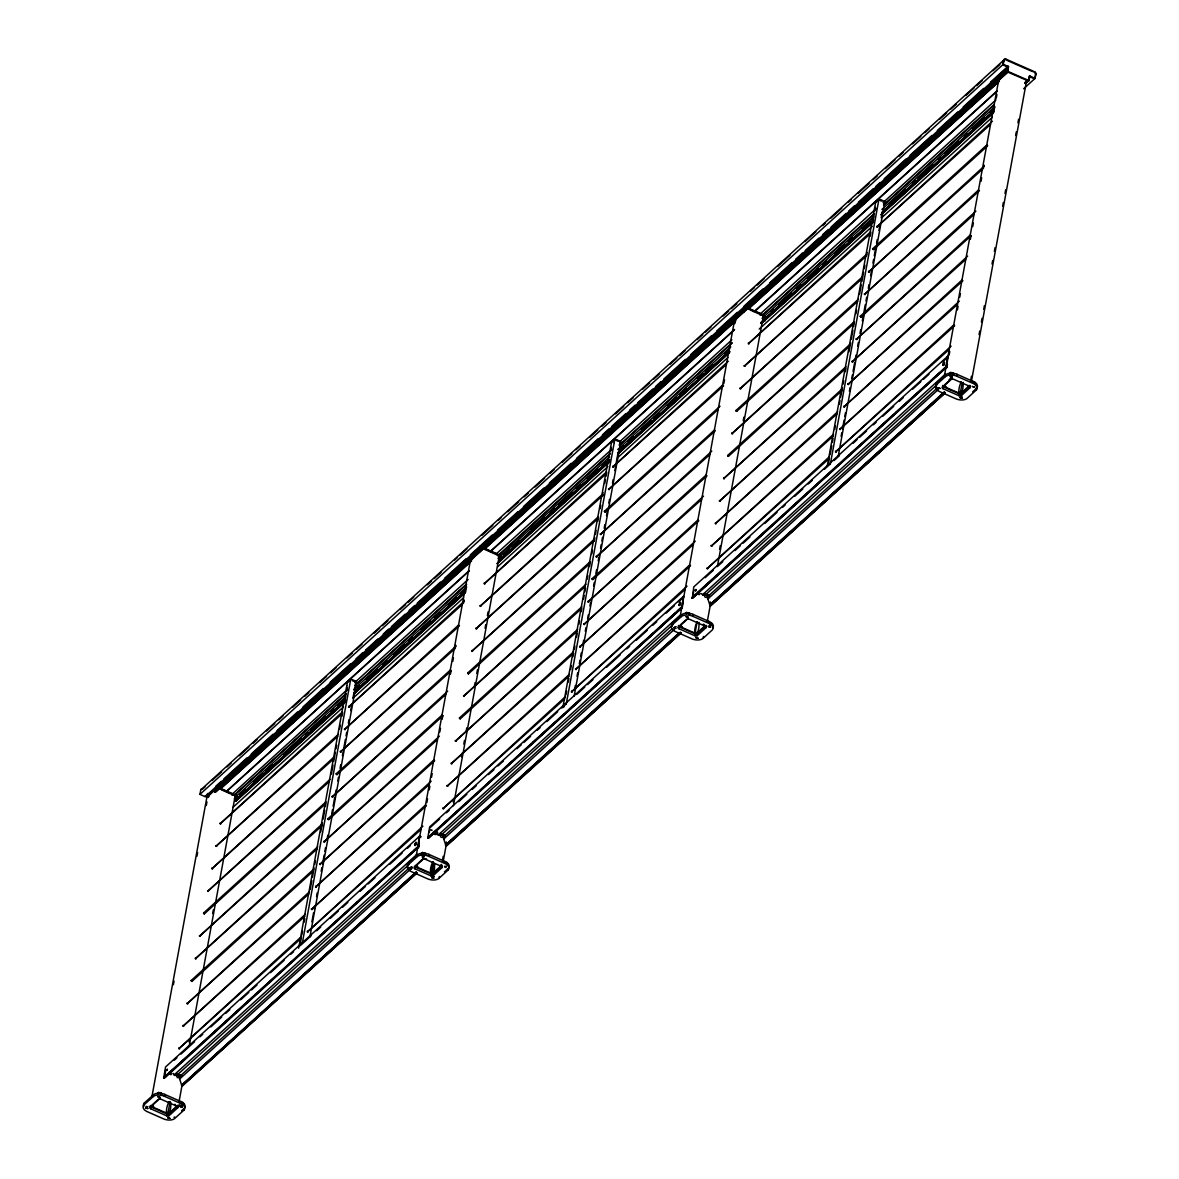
<?xml version="1.0" encoding="UTF-8"?>
<svg xmlns="http://www.w3.org/2000/svg" width="1179" height="1179" viewBox="0 0 1179 1179"><rect width="100%" height="100%" fill="white"/><g stroke="black" fill="none" stroke-linecap="round" stroke-linejoin="round"><path stroke-width="1.5" d="M177.44 1105.386L175.509 1106.005A1.768 0.987 10.4 0 0 176.216 1106.226L176.364 1106.3M882.069 201.005L880.787 200.99M168.921 1101.775C162.171 1116.38 171.648 1118.532 170.778 1102.409M432.885 861.996C426.4 874.287 435.139 879.46 434.565 864.192M696.995 621.967C690.732 636.734 699.678 638.045 699 622.35M961.253 381.687C954.725 396.424 963.847 398.369 963.11 382.335M215.448 791.964L215.801 786.246L221.239 781.309M235.52 800.88L236.611 798.787M479.558 551.978L479.529 551.227M606.094 463.715L499.13 559.966L500.191 561.189M743.669 311.949L743.64 311.197M1007.78 71.919L1008.119 71.506M420.829 836.383L419.429 836.338L165.546 1066.98L163.66 1078.048L417.867 847.303M215.33 792.096L215.226 789.341L1008.148 68.559L215.226 789.341M417.808 847.775L419.193 836.456M683.54 596.309L429.657 826.951L427.771 838.018L682.081 607.583L427.903 838.122M681.919 607.745L683.304 596.427M692.382 598.254L693.768 586.921L947.651 356.294M946.03 367.73L947.43 356.397M1028.958 80.629L1007.868 71.388L1008.502 66.614L1003.27 64.3L199.944 794.381L205.175 796.695L1008.502 66.614M178.28 1074.821L177.852 1075.572L177.852 1074.776M415.892 844.415L415.539 844.002M416.04 844.076L416.158 843.324L415.509 844.031M442.479 834.496L441.904 834.909M706.766 594.29L706.25 595.424M944.408 363.633L943.701 364.738L944.04 363.441M430.924 872.755L430.394 872.268A1.886 1.061 10.4 0 0 430.04 872.681M695.035 632.725L694.357 632.312A1.886 1.061 10.4 0 0 694.151 632.651M614.2 442.729L614.893 438.971L620.861 441.594L620.169 445.367M346.788 685.765L347.481 681.993L350.782 678.986L356.751 681.624L309.9 936.937M500.294 561.057L500.721 558.758M764.272 321.174L764.832 318.728C766.217 323.724 761.546 319.288 764.021 320.202L872.932 221.225M411.456 867.007L411.117 868.879L411.162 866.992L410.808 868.864L409.791 867.773M423.762 855.821C418.692 857.811 427.844 857.811 422.465 855.364M199.944 794.381L200.754 789.915L1004.095 59.849A1.724 1.312 47.7 0 1 1005.849 59.097L1034.676 71.816A1.724 1.312 47.7 0 1 1035.914 73.879L1035.088 78.345L1023.637 88.764M144.103 1104.782L153.535 1096.293A8.621 4.819 10.4 0 1 163.513 1095.895L181.374 1103.78A8.621 4.819 10.4 0 1 184.248 1109.837L174.359 1118.827A8.621 4.819 10.4 0 1 164.382 1119.225L146.52 1111.34A8.621 4.819 10.4 0 1 143.661 1105.268L144.442 1102.91L153.889 1094.421A8.621 4.819 10.4 0 1 163.866 1094.024L181.713 1101.908A8.621 4.819 10.4 0 1 184.587 1107.965M205.175 796.695L207.961 793.379M178.338 1105.254A1.724 0.958 10.4 0 1 178.147 1105.858L177.793 1107.729L168.995 1115.732A1.724 0.958 10.4 0 1 166.681 1115.82L150.765 1108.791A1.724 0.958 10.4 0 1 150.101 1107.39L150.44 1105.519M151.899 1096.794L207.047 796.356M173.387 984.716L174.05 981.09M196.981 856.205L197.645 852.594M206.281 805.537L206.944 801.912M150.765 1108.791L151.118 1106.919A1.724 0.958 10.4 0 1 150.308 1106.241M152.975 1096.721L153.314 1094.849M158.178 1093.891L158.443 1092.491L160.712 1092.741L161.891 1094.009L160.786 1095.011M160.447 1094.156L160.712 1092.741M165.782 1069.25L164.706 1078.019L416.909 848.703M164.456 1096.264L164.809 1094.392M166.681 1115.82L167.02 1113.949L151.118 1106.919M168.789 1113.153L168.111 1112.401L170.1 1101.54M168.995 1115.732L169.334 1113.846L178.147 1105.858M189.067 1042.03L189.731 1038.419M212.647 913.533L213.311 909.908M179.016 1101.893L181.993 1085.608M189.303 1045.788L235.152 796.017M344.636 701.652L235.549 800.777L235.019 800.276L236.596 795.943L345.506 696.951M180.505 1103.352L180.844 1101.466M220.724 788.427L237.171 795.692L234.385 798.994M182.686 1103.986L182.951 1102.571L180.682 1102.306M183.865 1105.239L182.951 1102.571M183.806 1110.323L184.145 1108.452L181.61 1110.751M298.626 948.167L346.773 685.81M299.864 945.632L301.19 938.41M301.853 934.8L302.517 931.189M304.167 922.155L304.83 918.544M310.136 889.644L311.801 880.61M312.464 876.999L314.115 867.98M314.778 864.369L315.441 860.758M320.747 831.858L322.398 822.824M323.061 819.213L324.726 810.179M325.389 806.569L326.052 802.958M331.358 774.058L333.009 765.038M333.672 761.428L335.337 752.394M336 748.783L336.663 745.172M339.64 728.917L340.304 725.306M341.954 716.272L342.617 712.661M344.283 703.627L345.933 694.608M346.597 690.997L347.26 687.372M302.266 943.347L350.782 678.986M311.89 921.845L313.555 912.811M314.218 909.201L314.881 905.59M316.532 896.571L317.195 892.96M321.174 871.281L321.838 867.67M322.501 864.06L324.166 855.026M324.829 851.415L325.492 847.804M327.143 838.77L327.806 835.159M331.785 813.495L332.449 809.885M333.112 806.259L334.762 797.24M335.425 793.629L336.089 790.018M337.754 780.984L338.417 777.374M340.068 768.34L340.731 764.729M342.396 755.695L343.06 752.084M343.723 748.473L345.373 739.439M346.036 735.829L346.7 732.218M348.35 723.199L349.013 719.573M350.679 710.554L351.342 706.943M352.993 697.909L353.656 694.298M354.319 690.688L355.984 681.654L354.304 681.329M408.214 864.767L417.646 856.263A8.621 4.819 10.4 0 1 427.623 855.866L445.485 863.75A8.621 4.819 10.4 0 1 448.359 869.822L438.47 878.797A8.621 4.819 10.4 0 1 428.493 879.195L410.631 871.31A8.621 4.819 10.4 0 1 407.772 865.253L408.553 862.895L418 854.392A8.621 4.819 10.4 0 1 427.977 853.994L445.824 861.878A8.621 4.819 10.4 0 1 448.698 867.95M411.442 867.007C410.999 871.193 412.93 866.712 409.983 867.656M411.368 868.849L411.972 866.889M416.01 856.779L470.495 559.922M419.076 842.395L418.221 847.053L419.002 846.33M433.106 875.702L433.445 873.831L442.258 865.828L441.904 867.7L433.106 875.702A1.724 0.958 10.4 0 1 430.792 875.791L414.875 868.776L415.229 866.904A1.724 0.958 10.4 0 1 414.418 866.211M417.086 856.691L417.425 854.819M418.574 847.848L419.238 844.238M426.872 802.604L427.535 798.979M429.2 789.93L429.863 786.305M431.529 777.256L432.192 773.645M439.826 732.012L440.489 728.386M442.154 719.337L442.818 715.712M450.466 674.079L451.13 670.468M452.78 661.419L453.458 657.794M455.109 648.745L455.772 645.119M463.421 603.486L464.084 599.875M465.749 590.826L466.412 587.201M421.198 854.863L422.554 852.461L426.002 853.979M422.554 852.461L422.288 853.876L424.558 854.127L424.823 852.726M479.912 546.231L479.44 552.081M479.794 549.797L480.31 546.909M429.289 832.507L429.893 829.22M428.566 856.234L428.92 854.362M431.042 872.607L433.032 861.746M430.792 875.791L431.131 873.919L415.229 866.904M432.899 873.138L432.221 872.372L433.872 863.323M439.03 878.37L439.384 876.498M441.904 867.7A1.724 0.958 10.4 0 0 441.241 866.285L441.594 864.413M442.552 859.933L443.216 856.308M453.178 802L453.841 798.389M461.49 756.756L462.153 753.13M463.804 744.082L464.482 740.456M466.132 731.407L466.796 727.797M474.444 686.163L475.108 682.538M476.773 673.489L477.436 669.864M485.07 628.245L485.733 624.619M487.399 615.571L488.062 611.945M446.355 841.998L445.78 845.092L443.746 838.976L674.344 629.409M443.127 861.864L446.104 845.579M453.414 805.758L499.262 555.972M499.911 560.231L500.707 555.913L482.491 547.867M444.616 863.323L444.955 861.451M501.104 556.606L501.281 555.663M446.797 863.956L447.062 862.542L444.792 862.291M447.976 865.209L447.062 862.542M447.917 870.294L448.256 868.422L444.454 871.885M562.869 707.444L611.592 441.963L614.893 438.971M563.65 707.415L564.314 703.804M565.964 694.77L566.627 691.159M568.293 682.125L568.941 678.514M570.607 669.48L571.27 665.87M572.92 656.85L573.583 653.24M574.247 649.629L574.91 646.004M576.575 636.984L577.238 633.374M578.889 624.339L579.552 620.729M581.218 611.695L581.881 608.084M583.531 599.05L584.194 595.439M584.858 591.829L585.521 588.218M587.171 579.184L587.835 575.573M589.5 566.554L590.163 562.928M591.814 553.909L592.477 550.298M594.142 541.264L594.805 537.653M595.469 534.043L596.132 530.432M597.782 521.398L598.446 517.787M600.111 508.753L600.774 505.143M602.425 496.108L603.088 492.498M604.739 483.478L605.402 479.868M606.065 476.242L606.728 472.632M608.393 463.612L609.057 460.002M610.707 450.967L611.37 447.357M566.171 704.452L614.2 442.788M574.689 689.052L575.352 685.441M577.003 676.407L577.666 672.796M579.316 663.762L579.98 660.152M580.643 656.541L581.306 652.93M582.971 643.896L583.634 640.285M585.285 631.251L585.948 627.641M587.614 618.621L588.277 614.996M589.927 605.977L590.591 602.366M593.582 586.11L594.245 582.5M595.896 573.466L596.559 569.855M598.21 560.821L598.873 557.21M600.538 548.176L601.202 544.565M601.865 540.955L602.528 537.344M604.179 528.31L604.842 524.699M606.507 515.68L607.17 512.069M608.821 503.035L609.484 499.424M612.461 483.169L613.124 479.558M614.79 470.524L615.453 466.913M616.116 463.303L617.767 454.269M574.129 696.258L620.169 445.411M672.325 624.737L681.757 616.234A8.621 4.819 10.4 0 1 691.734 615.851L709.596 623.72A8.621 4.819 10.4 0 1 712.47 629.792L702.581 638.767A8.621 4.819 10.4 0 1 692.604 639.165L674.756 631.281A8.621 4.819 10.4 0 1 671.883 625.224L672.664 622.866L682.11 614.362A8.621 4.819 10.4 0 1 692.088 613.964L709.935 621.849A8.621 4.819 10.4 0 1 712.809 627.921M680.121 616.75L734.605 319.892M706.56 625.459A1.724 0.958 10.4 0 1 706.368 625.798L706.015 627.67L697.216 635.673A1.724 0.958 10.4 0 1 694.903 635.761L678.986 628.746A1.724 0.958 10.4 0 1 678.323 627.331L678.677 625.459A1.724 0.958 10.4 0 0 678.5 625.681M682.332 607.023L683.186 602.366M678.986 628.746L679.34 626.874A1.724 0.958 10.4 0 1 678.529 626.182M681.197 616.676L681.55 614.804M723.877 383.381L724.54 379.756M734.841 323.65L735.504 320.025M686.399 613.846L686.664 612.432L690.113 613.95M743.846 307.144L743.581 309.237M743.905 309.768L744.421 306.894M688.683 614.112L688.934 612.697M693.694 590.841L692.884 597.959L945.131 368.659M692.677 616.219L693.031 614.347M695.153 632.578L697.143 621.716M694.903 635.761L695.242 633.889L679.34 626.874M697.216 635.673L697.555 633.801L706.368 625.798M703.141 638.34L703.495 636.468M719.617 549.311L720.281 545.685M743.197 420.8L743.861 417.174M710.465 601.968L709.891 605.078L707.857 598.947L938.455 389.379M707.238 621.849L710.554 603.736M717.525 565.728L763.373 315.943M764.021 320.202L764.817 315.884L762.504 314.867M708.726 623.293L709.065 621.421M765.215 316.576L765.392 315.633M827.319 465.617L875.702 201.948L879.003 198.942L884.972 201.58L838.24 456.214M828.749 461.976L829.412 458.351M830.075 454.74L831.74 445.721M832.403 442.11L833.067 438.5M834.717 429.465L835.38 425.855M839.36 404.176L840.023 400.565M840.686 396.955L842.337 387.92M843 384.31L843.663 380.699M845.328 371.665L845.991 368.054M848.968 351.799L850.634 342.78M851.297 339.169L852.948 330.135M853.611 326.524L854.274 322.913M855.925 313.879L856.588 310.269M859.579 294.013L861.23 284.979M861.893 281.368L863.559 272.349M864.222 268.738L864.885 265.113M866.536 256.094L867.199 252.483M870.176 236.227L870.839 232.617M872.504 223.583L874.155 214.549M874.818 210.938L875.481 207.327M830.281 464.423L879.003 198.942M841.113 436.377L841.777 432.767M842.44 429.156L844.09 420.122M844.754 416.511L845.417 412.901M849.396 391.236L850.059 387.626M851.724 378.592L852.388 374.981M853.051 371.37L854.701 362.336M855.364 358.725L856.028 355.115M857.693 346.081L858.356 342.47M860.007 333.436L860.67 329.825M862.321 320.791L862.984 317.18M863.647 313.57L865.312 304.55M865.976 300.94L866.639 297.314M868.289 288.295L868.952 284.684M870.618 275.65L871.281 272.04M872.932 263.005L873.595 259.395M874.258 255.784L875.923 246.75M876.586 243.139L877.25 239.529M878.9 230.494L879.563 226.884M881.214 217.864L881.877 214.239M883.543 205.22L884.206 201.609M936.435 384.708L945.867 376.219A8.621 4.819 10.4 0 1 955.845 375.821L973.707 383.706A8.621 4.819 10.4 0 1 976.58 389.763L966.692 398.753A8.621 4.819 10.4 0 1 956.714 399.15L938.867 391.266A8.621 4.819 10.4 0 1 935.993 385.194L936.774 382.836L946.221 374.347A8.621 4.819 10.4 0 1 956.198 373.949L974.046 381.834A8.621 4.819 10.4 0 1 976.919 387.891M944.246 376.72L998.716 79.877M961.327 395.658L961.666 393.771L970.479 385.769L970.125 387.655L961.327 395.658A1.724 0.958 10.4 0 1 959.013 395.746L943.097 388.716A1.724 0.958 10.4 0 1 942.434 387.316L942.787 385.445A1.724 0.958 10.4 0 0 942.611 385.651M946.722 367.273L947.297 362.351M945.307 376.646L945.661 374.775M946.796 367.804L947.459 364.178M949.11 355.13L949.788 351.519M957.422 309.885L958.085 306.26M959.75 297.211L960.413 293.586M970.376 239.293L971.039 235.667M972.704 226.619L973.368 222.993M981.002 181.36L981.68 177.749M983.33 168.7L983.993 165.075M993.971 110.767L994.634 107.156M996.284 98.108L996.948 94.482M943.097 388.716L943.451 386.845A1.724 0.958 10.4 0 1 942.64 386.167M1003.27 64.3L1004.095 59.849M950.775 372.417L949.419 374.819L950.775 372.417L954.224 373.935M942.434 387.316L951.247 379.314L951.586 377.442L949.066 379.726M952.794 374.082L953.045 372.667M956.788 376.189L957.142 374.318M959.013 395.746L959.352 393.874L943.451 386.845M961.121 393.079L960.443 392.312L962.108 383.263M970.774 379.874L971.437 376.263M979.071 334.63L979.734 331.004M981.4 321.955L982.063 318.33M983.728 309.281L984.391 305.67M992.025 264.037L992.703 260.412M994.354 251.363L995.017 247.737M1002.666 206.104L1003.329 202.493M1004.994 193.444L1005.658 189.819M1015.62 135.511L1016.283 131.901M1017.949 122.852L1018.612 119.226M971.349 381.819L1026.821 79.538M972.837 383.263L973.176 381.392M1029.503 75.618L1028.619 80.467M1028.972 78.507L1029.886 76.045L1035.088 78.345M975.033 383.912L975.284 382.497L973.014 382.232M976.197 385.165L975.284 382.497M976.138 390.249L976.477 388.377L972.675 391.841M1035.914 73.879L1034.543 78.846L1029.326 76.547L1029.886 76.045M352.447 680.828L353.847 680.872M442.641 834.467L441.904 835.513M680.224 603.869L679.693 604.709M679.576 604.164L679.31 605.475L680.651 603.324L679.988 602.322L678.809 605.254M682.037 626.742L679.355 626.034M1028.515 81.027L1007.308 71.89L1008.133 66.171L990.434 82.265M168.111 1112.401L168.656 1112.239A1.768 0.987 10.4 0 1 169.231 1112.578L169.57 1112.622M432.221 872.372L432.87 872.254A1.886 1.061 10.4 0 1 433.341 872.548L440.489 866.418M960.443 392.312L960.988 392.165A1.768 0.987 10.4 0 1 961.563 392.504L961.902 392.548M204.38 913.828L203.466 913.165L204.306 913.917L325.404 803.872M321.867 824.268L199.472 936.288L322.633 825.123M200.253 936.318L199.413 935.566M317.74 846.773L195.346 958.778L317.151 848.851M192 981.311L191.145 980.545L191.926 981.4L313.024 871.34M309.473 891.751L187.093 1003.756L308.898 893.844M336.988 774.574L336.148 773.822L336.914 774.662L451.203 670.792M447.666 691.203L332.08 797.033L445.721 694.519M328.735 819.552L327.88 818.801L328.661 819.656L442.95 715.786M439.413 736.182L323.827 842.012L437.468 739.513M324.608 842.057L323.753 841.29M433.916 759.91L319.701 864.502L434.697 760.764M468.49 673.798L467.65 673.047L468.417 673.902L589.515 563.842M585.978 584.253L463.583 696.258L585.388 586.331M460.237 718.792L459.397 718.026L460.164 718.881L581.262 608.821M577.725 629.232L455.33 741.237L577.135 631.325M456.111 741.282L455.256 740.53M573.583 651.722L451.203 763.741L573.009 653.814M569.457 674.226L447.077 786.231L568.882 676.304M605.225 512.054L604.385 511.303L605.151 512.143L718.085 409.511M714.548 429.922L600.317 534.514L715.314 430.777M601.098 534.544L600.258 533.792M711.777 451.174L596.191 557.004L709.832 454.504M592.845 579.537L591.991 578.771L592.772 579.626L707.061 475.756M703.524 496.167L587.938 601.983L701.579 499.483M736.728 411.279L735.814 410.616L736.654 411.383L857.752 301.323M854.215 321.734L731.82 433.739L853.625 323.812M728.475 456.273L727.635 455.507L728.401 456.361L849.499 346.317M845.962 366.713L723.567 478.733L845.372 368.806M724.348 478.762L723.508 478.011M841.835 389.203L719.441 501.222L842.602 390.057M873.462 249.535L872.548 248.872L873.403 249.624L987.693 145.769M984.141 166.165L868.555 271.995L982.195 169.496M869.336 272.04L868.496 271.273M978.658 189.893L864.428 294.485L979.44 190.747M861.083 317.018L860.243 316.267L861.009 317.107L973.942 214.475M970.405 234.886L856.175 339.478L971.172 235.726M178.545 1075.101C178.427 1077.252 180.019 1072.654 178.132 1075.366M432.118 830.149C431.661 830.723 430.379 829.633 431.455 830.075M442.597 834.644L442.14 835.454M680.254 603.84L679.679 604.739M695.566 590.045C695.536 588.129 694.18 592.477 696.185 589.559M695.625 590.266L695.61 591.018L696.229 590.134M706.029 594.953L706.56 594.187M709.301 595.984C707.709 595.572 710.952 596.648 709.39 596.206M166.784 1112.888L166.195 1112.313A1.886 1.061 10.4 0 0 165.93 1112.696M959.116 392.813L958.527 392.239A1.886 1.061 10.4 0 0 958.262 392.622M414.522 844.503L415.878 842.351L415.966 844.812C414.566 846.817 414.389 843.073 415.2 845.505M415.023 844.724L416.379 842.572M414.699 845.284L415.878 842.351M679.31 605.475L680.489 602.543M679.988 602.322L680.077 604.783M942.743 364.458L944.099 362.292L944.187 364.753C942.787 366.757 942.611 363.029 943.421 365.446M943.244 364.679L944.6 362.513M942.92 365.225L944.099 362.292M952.264 377.825L952.264 379.048A1.768 0.987 10.4 0 1 951.689 378.71L944.541 384.84M444.527 835.719C443.451 835.484 444.66 835.985 445.19 836.014M444.645 835.955C445.146 835.985 446.369 836.442 445.279 836.235M706.177 594.57L706.192 595.262M409.113 864.384L176.599 1075.528L177.322 1077.621L180.284 1077.532L179.635 1079.006L181.669 1085.122L415.273 873.226M673.224 624.354L440.71 835.498C439.236 839.301 446.885 835.719 443.746 838.976M937.334 384.339L704.821 595.483C703.347 599.271 710.996 595.704 707.857 598.947M703.789 593.509L703.082 595.483L702.537 594.805L945.337 374.141M708.387 595.13L708.078 596.397L708.579 594.953M207.976 796.4L209.228 796.149M151.163 1105.902L153.078 1105.357A1.768 0.987 10.4 0 0 152.386 1105.136L152.253 1105.077M679.384 625.857L681.3 625.312A1.886 1.061 10.4 0 0 680.607 625.076L680.504 625.047M943.509 385.828L945.411 385.282A1.768 0.987 10.4 0 0 944.718 385.061L944.556 384.988M342.5 711.807L220.119 823.826L341.925 713.899M220.827 823.944L220.046 823.104M338.373 734.311L215.978 846.316L337.783 736.389M216.7 846.448L215.919 845.594M334.246 756.8L211.852 868.805L333.657 758.878M212.574 868.938L211.896 868.024M464.187 601.231L348.586 707.061L462.227 604.562M349.308 707.194L348.63 706.28M330.12 779.29L207.725 891.295L329.53 781.382M208.432 891.427L207.666 890.572M458.69 624.958L344.46 729.55L459.471 625.813M345.167 729.683L344.489 728.769M455.919 646.225L340.333 752.04L453.974 649.541M341.04 752.173L340.274 751.318M606.61 471.792L484.23 583.797L606.035 473.87M484.937 583.929L484.156 583.074M196.053 958.91L195.272 958.055M602.484 494.281L480.089 606.286L603.265 495.136M332.787 797.151L332.021 796.311M480.811 606.419L480.133 605.505M598.357 516.77L475.962 628.775L597.768 518.863M476.684 628.908L475.903 628.068M187.8 1003.889L187.019 1003.034M728.298 361.216L612.697 467.031L726.338 364.532M594.231 539.26L471.836 651.28L593.641 541.353M613.419 467.164L612.741 466.25M305.346 914.241L182.966 1026.261L304.772 916.334M472.543 651.397L471.865 650.499M183.673 1026.378L182.996 1025.465M722.801 384.943L608.57 489.521L723.582 385.784M609.278 489.653L608.511 488.813M320.408 864.634L319.627 863.78M301.22 936.73L178.825 1048.75L300.63 938.823M179.547 1048.868L178.766 1048.028M431.16 781.176L315.559 887.006L429.215 784.492M316.281 887.124L315.604 886.21M464.29 696.391L463.524 695.536M870.721 231.762L748.341 343.767L870.146 233.855M425.663 804.903L311.433 909.495L426.444 805.743M749.048 343.9L748.37 342.986M312.155 909.613L311.374 908.773M866.594 254.251L744.2 366.271L866.02 256.344M422.893 826.155L307.306 931.985L420.947 829.485M596.898 557.136L596.132 556.282M744.922 366.389L744.141 365.549M308.014 932.117L307.336 931.204M862.468 276.741L740.073 388.761L861.878 278.833M740.795 388.878L740.014 388.038M451.911 763.859L451.233 762.96M992.409 121.186L876.808 227.016L990.463 124.502M877.53 227.134L876.749 226.294M588.645 602.115L587.864 601.275M447.784 786.364L447.003 785.509M698.027 519.895L583.811 624.487L698.808 520.735M584.519 624.605L583.841 623.706M565.331 696.715L442.936 808.72L564.756 698.793M732.527 433.872L731.761 433.017M443.658 808.853L442.877 807.998M695.271 541.146L579.685 646.976L693.326 544.462M580.392 647.109L579.611 646.254M689.774 564.874L575.544 669.466L690.555 565.728M865.135 294.617L864.369 293.763M576.266 669.598L575.588 668.685M687.003 586.125L571.417 691.955L685.058 589.456M572.139 692.088L571.447 691.174M720.148 501.34L719.367 500.5M856.882 339.596L856.101 338.756M837.694 411.707L715.314 523.712L837.119 413.785M716.021 523.844L715.344 522.931M967.635 256.138L852.049 361.968L965.689 259.454M833.568 434.196L711.188 546.201L832.993 436.274M852.756 362.086L852.078 361.187M711.895 546.334L711.114 545.479M962.138 279.865L847.922 384.457L962.919 280.72M829.441 456.686L707.046 568.691L828.866 458.778M848.629 384.59L847.848 383.735M707.768 568.823L707.091 567.91M959.382 301.117L843.796 406.947L957.436 304.447M844.503 407.079L843.722 406.224M953.885 324.859L839.654 429.436L954.666 325.699M840.376 429.569L839.699 428.655M951.114 346.11L835.528 451.94L949.169 349.426M836.25 452.058L835.469 451.218M705.631 625.445L703.819 626.005A1.886 1.061 10.4 0 0 704.438 626.182L697.541 632.578A1.768 0.987 10.4 0 0 696.877 632.18L697.01 633.108M969.742 385.415L967.841 385.931A1.768 0.987 10.4 0 0 968.548 386.152L961.946 392.519M144.442 1102.91L144 1103.397A8.621 4.819 10.4 0 0 143.75 1106.491M408.553 862.895L408.111 863.367A8.621 4.819 10.4 0 0 407.61 865.813M672.664 622.866L672.222 623.352A8.621 4.819 10.4 0 0 671.971 626.447M936.774 382.836L936.332 383.322A8.621 4.819 10.4 0 0 936.082 386.417M428.67 837.547L432.192 833.715M173.593 1073.465L174.006 1075.042L417.115 854.185M679.87 615.394L438.426 834.835C435.773 835.395 439.015 832.256 436.923 831.755M702.537 594.805L701.549 593.641M498.142 556.12L610.029 453.974M762.386 315.5L874.523 213.591L762.224 315.353L760.853 315.088M205.234 786.688L202.508 789.164A1.724 1.312 47.7 0 0 200.754 789.915M212.043 780.498L221.593 771.832M227.046 766.881L231.128 763.152M239.308 755.724L248.843 747.059M252.94 743.345L257.022 739.631M266.572 730.951L274.736 723.523M278.833 719.809L282.916 716.095M292.466 707.415L300.645 699.987M304.727 696.273L308.81 692.559M319.715 682.641L326.539 676.451M330.621 672.737L336.074 667.786M346.98 657.867L352.433 652.915M356.515 649.202L361.968 644.25M374.244 633.094L379.697 628.142M382.423 625.666L387.862 620.714M400.138 609.558L405.591 604.606M408.317 602.13L413.77 597.178M427.387 584.784L431.485 581.07M434.211 578.594L441.02 572.404M454.652 560.01L457.378 557.534M460.105 555.058L466.913 548.869M481.916 535.237L492.822 525.333M498.275 520.381L501.001 517.905M507.81 511.715L518.716 501.797M524.169 496.845L528.251 493.131M535.074 486.942L544.61 478.261M550.062 473.31L554.145 469.596M562.324 462.168L571.874 453.488M575.956 449.774L580.053 446.06M589.588 437.394L597.768 429.952M601.85 426.238L605.947 422.524M615.482 413.858L623.662 406.416M627.744 402.702L633.197 397.75M642.747 389.085L649.555 382.88M653.652 379.166L659.105 374.215M669.996 364.311L676.82 358.121M679.546 355.631L684.999 350.679M697.261 339.537L702.713 334.585M705.44 332.095L710.893 327.143M723.154 316.001L728.607 311.05M731.334 308.574L736.787 303.607M750.419 291.228L754.501 287.514M757.227 285.038L764.051 278.833M777.683 266.454L789.945 255.298M804.933 241.68L815.839 231.777M822.662 225.572L825.388 223.096M830.827 218.144L841.732 208.241M848.556 202.036L851.282 199.56M858.091 193.371L868.997 183.467M873.079 179.739L877.176 176.025M885.355 168.597L894.89 159.931M898.987 156.218L903.07 152.489M912.605 143.823L920.784 136.396M924.881 132.682L928.964 128.953M939.869 119.05L946.678 112.86M950.775 109.146L956.228 104.194M965.763 95.514L973.942 88.086M976.669 85.61L982.122 80.658M993.027 70.74L999.836 64.55M1002.563 62.074L1005.849 59.097M223.966 778.833L247.104 757.788M251.186 754.088L272.968 734.281M277.05 730.582L297.476 712.013M302.929 707.061L323.341 688.507M330.149 682.317L350.576 663.762M356.014 658.81L362.823 652.635M365.549 650.16L377.796 639.018M383.249 634.066L388.687 629.114M391.413 626.653L405.031 614.274M409.113 610.56L414.566 605.608M417.278 603.147L440.43 582.102M444.512 578.388L466.294 558.595M470.377 554.882L492.159 535.089M497.597 530.137L518.023 511.583M523.476 506.631L543.887 488.077M549.34 483.125L571.122 463.332M576.56 458.38L598.342 438.588M602.425 434.874L609.234 428.684M611.96 426.208L625.577 413.844M629.66 410.13L635.098 405.178M637.824 402.702L652.798 389.099M655.524 386.624L660.977 381.672M663.689 379.196L685.471 359.403M690.923 354.452L711.35 335.897M716.788 330.945L737.214 312.391M763.078 288.884L744.023 306.201L743.551 312.052M769.887 282.695L791.669 262.902M795.751 259.188L802.56 252.999M805.286 250.523L818.889 238.158M822.971 234.444L828.424 229.492M831.151 227.016L846.124 213.414M848.851 210.938L854.289 205.986M858.371 202.272L873.344 188.669M876.071 186.194L880.153 182.48M884.235 178.766L906.017 158.973M910.114 155.26L931.896 135.467M937.334 130.515L957.761 111.961M963.199 107.009L983.625 88.44M209.007 795.427L215.786 789.267M214.799 791.64L1007.691 71.064M226.309 781.353L229.021 778.877M235.829 772.702L246.72 762.798M261.709 749.181L268.503 743.006M271.229 740.53L273.955 738.054M288.929 724.437L294.382 719.499M297.093 717.024L301.176 713.31M314.793 700.93L320.246 695.993M322.958 693.517L328.41 688.565M340.657 677.424L346.11 672.472M350.192 668.773L357.001 662.583M367.892 652.68L371.974 648.966M376.057 645.267L385.592 636.601M393.757 629.173L397.839 625.459M403.292 620.508L411.456 613.095M420.991 604.429L423.703 601.953M429.156 597.001L438.676 588.35M446.856 580.923L449.567 578.447M455.02 573.495L467.267 562.368M472.72 557.416L475.446 554.941M482.24 548.751L494.502 537.624M508.12 525.244L514.928 519.055M517.64 516.594L521.722 512.88M535.34 500.5L539.422 496.786M543.504 493.073L548.957 488.135M561.204 476.994L565.286 473.28M569.383 469.566L578.904 460.915M587.068 453.488L591.165 449.774M596.603 444.822L604.768 437.409M614.303 428.743L617.03 426.267M622.468 421.316L630.647 413.903M640.168 405.237L642.894 402.761M649.703 396.571L659.223 387.92M675.567 373.065L687.814 361.938M701.431 349.559L708.24 343.369M710.966 340.893L715.049 337.179M728.666 324.815L734.104 319.863M736.831 317.387L742.269 312.435M754.531 301.308L759.969 296.356M764.051 292.643L772.23 285.23M781.751 276.564L785.833 272.85M789.93 269.136L799.45 260.471M807.615 253.058L811.712 249.344M815.794 245.63L825.315 236.964M833.494 229.551L837.576 225.837M843.014 220.886L852.55 212.22M860.714 204.807L863.441 202.331M868.879 197.379L879.77 187.476M886.579 181.301L889.305 178.825M896.114 172.635L901.552 167.683M904.278 165.207L908.361 161.494M921.978 149.129L927.431 144.177M930.143 141.701L935.595 136.749M947.842 125.622L953.295 120.671M957.377 116.957L962.816 112.005M975.077 100.878L979.159 97.164M983.242 93.45L992.777 84.785M1000.942 77.372L1005.024 73.658M215.005 791.979L1007.898 71.403M215.241 792.082L1008.192 71.521M215.89 791.875L1008.222 71.801M471.408 560.762L220.458 788.81L471.615 560.85M484.156 549.163L735.519 320.732M748.267 309.149L999.306 81.056M484.377 549.267L735.725 320.835M999.394 81.204L748.017 309.031M469.095 570.724L226.501 791.492M734.561 329.472L489.992 551.743L496.226 554.513M754.103 311.713L996.844 91.107M226.383 791.536L469.316 570.828M490.199 551.831L734.178 330.046M997.051 91.21L754.309 311.816L749.888 309.856M348.262 681.963L351.003 679.458M612.373 441.933L615.114 439.428L616.425 440.062M876.483 201.904L879.225 199.413L880.536 200.032M347.628 689.273L232.337 794.056M354.776 682.553L468.137 579.464M495.814 554.307L611.754 449.258M619.668 441.757L731.879 339.847M759.924 314.292L876.056 208.742M883.086 202.655L995.99 99.817M218.366 787.926L234.459 795L346.213 693.488M355.174 685.279L466.412 584.194M496.904 555.073L498.113 555.368L610.324 453.458M731.879 342.927L619.284 445.249L620.095 441.624L618.533 441.123M883.837 204.822L994.236 104.563M234.577 794.941L345.919 693.989M355.41 685.367L466.648 584.268M619.52 445.338L732.115 343.015M884.058 204.925L994.324 104.71M353.671 689.538L466.663 586.847M497.98 558.389L609.617 456.936M617.781 449.508L730.774 346.818M762.091 318.359L873.727 216.907M881.892 209.479L994.884 106.788M234.562 798.065L237.171 795.692M239.72 794.145L245.173 789.193M253.338 781.78L262.873 773.115M265.584 770.639L272.393 764.449M283.284 754.56L300.984 738.467M305.066 734.768L307.793 732.292M310.519 729.816L325.492 716.198M330.931 711.261L333.657 708.785M337.739 705.071L344.548 698.882M356.81 687.74L359.521 685.279M366.33 679.089L377.221 669.186M382.674 664.234L386.756 660.52M393.565 654.345L404.456 644.441M408.538 640.728L412.621 637.014M420.785 629.601L430.32 620.935M434.403 617.221L439.841 612.269M448.02 604.856L456.185 597.429M460.267 593.715L465.72 588.763M503.831 554.13L509.284 549.178M511.995 546.702L518.804 540.513M531.066 529.386L544.669 517.006M550.121 512.054L554.204 508.341M558.286 504.641L571.903 492.262M575.986 488.548L580.068 484.834M586.877 478.659L597.768 468.756M601.85 465.042L605.932 461.328M620.92 447.725L623.632 445.249M627.714 441.536L633.167 436.584M641.332 429.156L650.867 420.505M653.593 418.029L659.032 413.077M667.196 405.65L676.731 396.999M679.458 394.523L686.266 388.333M697.157 378.43L702.596 373.492M705.322 371.017L712.131 364.827M724.378 353.685L729.83 348.748M770.668 311.624L773.395 309.149M778.833 304.197L791.094 293.07M796.532 288.118L800.615 284.404M807.423 278.215L818.314 268.326M822.397 264.612L826.479 260.898M834.658 253.47L844.179 244.819M848.261 241.105L852.358 237.392M861.878 228.726L870.043 221.313M889.113 203.982L905.443 189.141M912.251 182.951L914.978 180.475M917.704 178L932.677 164.397M938.116 159.445L940.842 156.969M944.924 153.255L958.542 140.89M963.98 135.939L966.706 133.463M972.159 128.511L984.406 117.384M989.859 112.432L993.941 108.719M1034.676 71.816L1034.13 72.317A1.724 1.312 47.7 0 1 1035.354 74.38M235.255 800.01L345.521 699.795M355.056 691.13L465.322 590.915M499.365 559.981L609.631 459.766M619.167 451.1L729.433 350.885M763.476 319.966L872.386 220.974M881.907 212.323L993.543 110.87M235.181 800.379L345.447 700.164M353.626 692.751L465.263 591.283M499.292 560.364L609.572 460.149M617.737 452.721L729.374 351.268M760.676 322.81L873.683 220.119M881.848 212.692L993.484 111.239M1024.787 82.781L1027.528 79.907M235.8 800.246L344.71 701.269M355.601 691.38L464.511 592.389M619.712 451.351L728.622 352.374M882.467 212.559L992.733 112.344M1025.406 82.648L1028.132 80.172M353.995 693.149L465.631 591.696M499.66 560.762L608.747 461.623M618.105 453.119L729.742 351.666M761.059 323.208L872.858 221.593M882.216 213.09L993.853 111.637M1025.17 83.178L1028.059 80.555M235.667 801.101L344.577 702.124M354.098 693.458L465.734 592.005M497.052 563.547L608.688 462.094M618.209 453.429L729.845 351.976M761.162 323.518L872.799 222.065M880.964 214.652L993.956 111.961M1025.273 83.503L1028.515 80.511M235.888 801.204L345.093 702.094M354.334 693.561L464.894 593.214M497.273 563.65L609.204 462.065M618.444 453.532L729.005 353.199M761.383 323.621L873.315 222.05M881.199 214.74L993.116 113.169M1025.494 83.606L1029.061 80.496L1029.532 78.006M233.118 807.188L343.516 706.855M353.052 698.189L463.465 597.856M497.538 566.878L607.937 466.545M617.472 457.879L727.87 357.546M759.217 329.059L872.342 226.25M881.892 217.584L992.291 117.252M872.711 248.725L986.911 144.914M604.385 511.303L720.03 406.195M336.148 773.822L450.437 669.952M735.976 410.469L858.341 299.245M203.628 913.003L325.993 801.779M467.65 673.047L590.104 561.764M860.243 316.267L975.888 211.159M327.88 818.801L442.184 714.931M591.991 578.771L706.295 474.901M727.635 455.507L850.088 344.224M459.397 718.026L581.851 606.743M191.145 980.545L313.614 869.262M174.212 1060.216L176.938 1057.755M181.006 1054.055L194.564 1041.72M199.988 1036.798L202.7 1034.322M210.849 1026.924L221.696 1017.064M225.764 1013.365L229.831 1009.666M240.678 999.807L248.828 992.409M251.54 989.947L256.963 985.01M270.522 972.69L284.095 960.354M290.874 954.194L293.586 951.733M300.365 945.573L311.227 935.713M316.65 930.776L320.717 927.077M330.208 918.441L338.344 911.058M342.426 907.358L347.849 902.421M360.052 891.324L365.475 886.402M368.187 883.926L374.981 877.765M389.895 864.207L402.098 853.11M407.536 848.187L410.248 845.711M430.188 827.584L439.693 818.963M446.473 812.788L449.184 810.327M458.675 801.705L466.81 794.307M472.248 789.37L476.316 785.671M488.519 774.574L493.942 769.651M498.01 765.952L503.433 761.015M517.006 748.694L521.074 744.995M523.785 742.519L530.565 736.359M537.344 730.199L540.07 727.738M546.85 721.563L557.696 711.703M561.764 708.004L565.832 704.305M576.693 694.446L584.828 687.048M587.54 684.586L592.963 679.649M606.537 667.329L620.095 655.008M626.874 648.833L629.586 646.372M636.365 640.212L647.227 630.352M652.65 625.415L656.718 621.716M666.209 613.095L674.359 605.697M678.426 601.997L683.849 597.06M705.16 577.695L713.295 570.297M717.363 566.598L722.786 561.676M734.989 550.578L740.427 545.641M743.138 543.18L749.918 537.02M764.832 523.461L777.049 512.364M782.473 507.427L785.185 504.966M794.675 496.344L802.825 488.946M808.249 484.009L812.316 480.31M824.519 469.213L829.942 464.29M834.01 460.591L839.448 455.654M853.006 443.333L857.074 439.634M859.786 437.158L866.565 430.998M873.359 424.838L876.071 422.377M882.85 416.202L893.697 406.342M899.12 401.42L903.202 397.721M912.693 389.085L920.828 381.687M923.54 379.225L928.964 374.288M942.537 361.968L947.96 357.031L946.545 367.052M163.572 1077.753L417.219 847.229M427.682 837.738L681.329 607.214M691.793 597.709L945.44 367.185M169.702 1072.522L176.482 1066.347M179.193 1063.885L190.04 1054.026M196.834 1047.866L202.257 1042.929M206.325 1039.23L219.883 1026.909M223.966 1023.21L228.033 1019.511M233.457 1014.574L253.794 996.093M260.588 989.918L266.012 984.996M270.079 981.296L279.57 972.66M287.705 965.262L291.788 961.563M295.855 957.864L309.414 945.543M314.837 940.606L317.549 938.145M322.987 933.223L339.257 918.426M350.104 908.567L356.898 902.392M359.61 899.931L369.101 891.309M377.236 883.911L382.659 878.974M386.727 875.275L398.944 864.178M404.368 859.255L408.435 855.556M413.858 850.619L416.57 848.158M436.525 830.031L428.434 838.136M443.304 823.856L447.372 820.157M452.795 815.234L466.368 802.899M470.436 799.2L473.147 796.739M479.927 790.578L498.923 773.321M505.703 767.161L512.482 760.986M515.194 758.524L526.055 748.665M532.834 742.505L538.258 737.568M542.325 733.869L555.898 721.548M559.966 717.849L564.034 714.15M569.457 709.213L589.809 690.732M596.589 684.557L603.368 678.397M606.08 675.935L615.571 667.299M623.72 659.901L629.144 654.979M633.211 651.28L645.414 640.182M650.837 635.245L653.564 632.784M658.987 627.862L675.258 613.065M677.969 610.589L682.037 606.905M697.924 592.462L712.838 578.904M725.056 567.806L731.835 561.646M734.546 559.185L744.037 550.549M752.187 543.151L757.611 538.228M761.678 534.529L772.525 524.67M779.304 518.495L783.387 514.81M788.81 509.873L802.368 497.538M806.436 493.854L809.148 491.378M815.927 485.217L834.924 467.96M843.059 460.562L848.482 455.625M851.209 453.163L862.055 443.304M868.835 437.144L874.258 432.207M878.326 428.508L891.899 416.187M895.966 412.488L900.034 408.789M905.457 403.852L925.81 385.371M932.589 379.196L939.368 373.036M942.08 370.574L944.792 368.113M163.793 1078.137L417.454 847.613M692.014 598.092L945.676 367.568M692.353 598.239L946.089 367.244M428.773 837.989L682.376 607.45M157.338 1093.478L158.443 1092.491M685.559 613.434L686.664 612.432M178.56 1077.518L409.157 867.95M442.67 837.488L672.059 628.864M706.781 597.473L937.379 387.906M179.635 1079.006L410.233 869.439M152.209 1104.915L157.632 1099.992M416.32 864.9L423.099 858.739M680.43 624.87L685.854 619.948M150.101 1107.39L158.9 1099.388A1.724 0.958 10.4 0 1 161.228 1099.3L177.13 1106.315A1.724 0.958 10.4 0 1 177.793 1107.729M678.323 627.331L687.136 619.343A1.724 0.958 10.4 0 1 689.45 619.24L705.351 626.27A1.724 0.958 10.4 0 1 706.015 627.67M416.231 871.812L181.699 1085.8L416.364 872.534M680.475 632.504L445.809 845.77L445.485 845.063L678.986 633.02M943.421 393.55L709.92 605.755L709.596 605.048L944.453 391.767M181.492 1085.446L416.158 872.18M445.603 845.431L680.268 632.165M709.714 605.402L944.379 392.135M679.384 633.197L445.677 845.048M943.495 393.167L709.787 605.033M181.684 1085.977L416.467 872.828M445.795 845.962L680.578 632.799M945.337 392.784L709.964 606.006L944.688 392.769M181.787 1086.095L416.791 872.976M445.898 846.065L680.902 632.946M710.347 606.183L945.013 392.916M417.115 872.828L182.126 1086.242M681.226 632.799L446.237 846.213M431.263 874.45L432.369 873.447M169.614 1112.593L176.378 1106.447M183.025 1104.826L184.13 1103.824M447.136 864.811L448.241 863.809M975.357 384.752L976.463 383.75M704.821 595.483L705.204 593.685M440.71 835.498L441.477 834.481L440.342 833.317M176.599 1075.528L177.366 1074.511L176.629 1073.465M426.562 858.975L425.825 858.901M952.676 375.541L951.394 375.703M676.245 626.756L674.697 626.815M148.023 1106.801L145.931 1106.403M958.114 392.71L945.661 387.272M694.063 632.725L681.506 627.257M429.952 872.755L417.41 867.302M165.871 1112.77L153.299 1107.317M687.254 618.68L687.549 618.724A1.768 0.987 10.4 0 0 688.153 619.078L688.109 618.385M159.032 1098.74L159.327 1098.769A1.768 0.987 10.4 0 0 159.931 1099.137L159.799 1098.209M415.612 865.607L417.101 865.283A1.886 1.061 10.4 0 0 416.496 865.106L416.364 865.062M232.617 795.162L233.737 795.265M962.108 396.733L961.253 396.719M704.394 624.561L703.008 624.457A1.783 0.987 10.4 0 1 703.244 624.28M617.207 441.255L617.31 440.445M708.903 622.261L712.352 623.779M951.704 375.762L950.878 375.482M432.752 876.675L434.27 876.586L432.501 876.542M440.474 866.285L440.356 866.211A1.886 1.061 10.4 0 1 439.708 866.02L441.197 864.811M174.978 1104.811L174.831 1104.458A1.886 1.061 10.4 0 1 175.096 1104.296M1006.895 60.306L1032.524 71.61M1007.957 67.115L1002.725 64.801L1003.55 60.335A1.724 1.312 47.7 0 1 1005.097 59.525M747.309 307.66L763.756 314.911M755.724 312.435L760.337 314.484M483.198 547.675L497.995 554.204M483.906 549.06L488.578 551.124M419.429 836.338L420.726 836.913M419.739 837.09L420.623 837.473M441.241 866.285L425.339 859.27A1.724 0.958 10.4 0 0 423.025 859.358L414.212 867.361A1.724 0.958 10.4 0 0 414.875 868.776M234.665 795.088L236.596 795.943M221.328 789.783L230.509 793.835M205.338 795.751L208.624 797.21M498.393 554.896L498.746 555.088A1.724 0.958 10.4 0 1 499.056 556.296M446.119 866.477C441.992 865.239 446.738 869.262 446.134 866.491M433.135 832.33C433.341 834.364 437.232 836.044 435.891 832.787M169.024 1072.345L170.808 1074.747L172.119 1073.553M949.67 373.404L950.849 374.671M421.448 853.463L422.627 854.716M179.326 1104.723L180.49 1105.976M748.901 308.869L762.887 315.044A1.724 0.958 10.4 0 1 763.167 316.281M175.538 1074.659L175.258 1075.602L174.315 1074.85M697.835 592.86L699.029 594.702L700.355 593.509M415.259 866.093L417.867 866.874A1.783 0.987 10.4 0 1 417.44 867.11M151.148 1106.123L153.756 1106.904A1.886 1.061 10.4 0 1 153.329 1107.14M439.502 834.231L439.531 835.513L438.426 834.835M943.465 386.019L946.133 386.771A1.886 1.061 10.4 0 1 945.661 387.066M424.587 858.887L424.16 859.123A1.768 0.987 10.4 0 1 423.644 858.901M759.851 314.881A1.886 1.061 10.4 0 1 760.293 314.646M697.555 633.801A1.724 0.958 10.4 0 1 695.242 633.889M682.037 626.801A1.783 0.987 10.4 0 1 681.55 627.081M408.745 867.744A8.621 4.819 10.4 0 1 408.229 867.125M433.445 873.831A1.724 0.958 10.4 0 1 431.131 873.919M951.247 379.314A1.724 0.958 10.4 0 1 953.56 379.225L969.462 386.24A1.724 0.958 10.4 0 1 970.125 387.655M936.966 387.699A8.621 4.819 10.4 0 1 936.45 387.066M961.666 393.771A1.724 0.958 10.4 0 1 959.352 393.874M169.334 1113.846A1.724 0.958 10.4 0 1 167.02 1113.949M207.917 797.431A1.724 0.958 10.4 0 1 207.253 796.017L216.052 788.014A1.724 0.958 10.4 0 1 216.317 787.837M234.282 794.941A1.724 0.958 10.4 0 1 234.945 796.356M231.659 794.941A1.886 1.061 10.4 0 1 232.071 794.734M174.713 1116.955A8.621 4.819 10.4 0 1 173.991 1117.353M166.696 1070.414L167.359 1069.353L166.696 1070.414M179.105 1075.764L179.827 1074.717L179.105 1075.764M179.768 1076.059L180.431 1074.983L179.768 1076.059M180.431 1076.353L181.168 1075.307L180.431 1076.353M181.05 1076.633L181.728 1075.557L181.05 1076.633M442.538 835.454L443.275 834.408L442.538 835.454M443.216 835.749L443.938 834.703L443.216 835.749M706.648 595.424L707.385 594.378L706.648 595.424M707.326 595.719L708.048 594.673L707.326 595.719M431.809 877.751L434.034 878.311L431.823 877.721M167.698 1117.78L169.923 1118.326L167.698 1117.78M695.919 637.736L698.145 638.281L695.919 637.736M960.03 397.706L962.256 398.251L960.03 397.706M180.122 1106.58L182.332 1107.155L180.122 1106.58M708.343 626.535L710.554 627.11L708.343 626.535M972.454 386.506L974.665 387.08L972.454 386.506M423.467 855.807L423.128 857.678L423.467 855.807M145.577 1107.951L147.788 1108.54L145.577 1107.951M157.883 1096.765L160.093 1097.354L157.883 1096.765M673.798 627.891L676.009 628.481L673.902 627.759M686.104 616.705L688.315 617.295L686.104 616.705M937.909 387.876L940.12 388.466L937.909 387.876M950.215 376.69L952.426 377.28L950.215 376.69M710.613 625.489L709.257 625.459L710.628 625.504M182.17 1105.622L180.785 1105.371L182.17 1105.637"/></g></svg>
